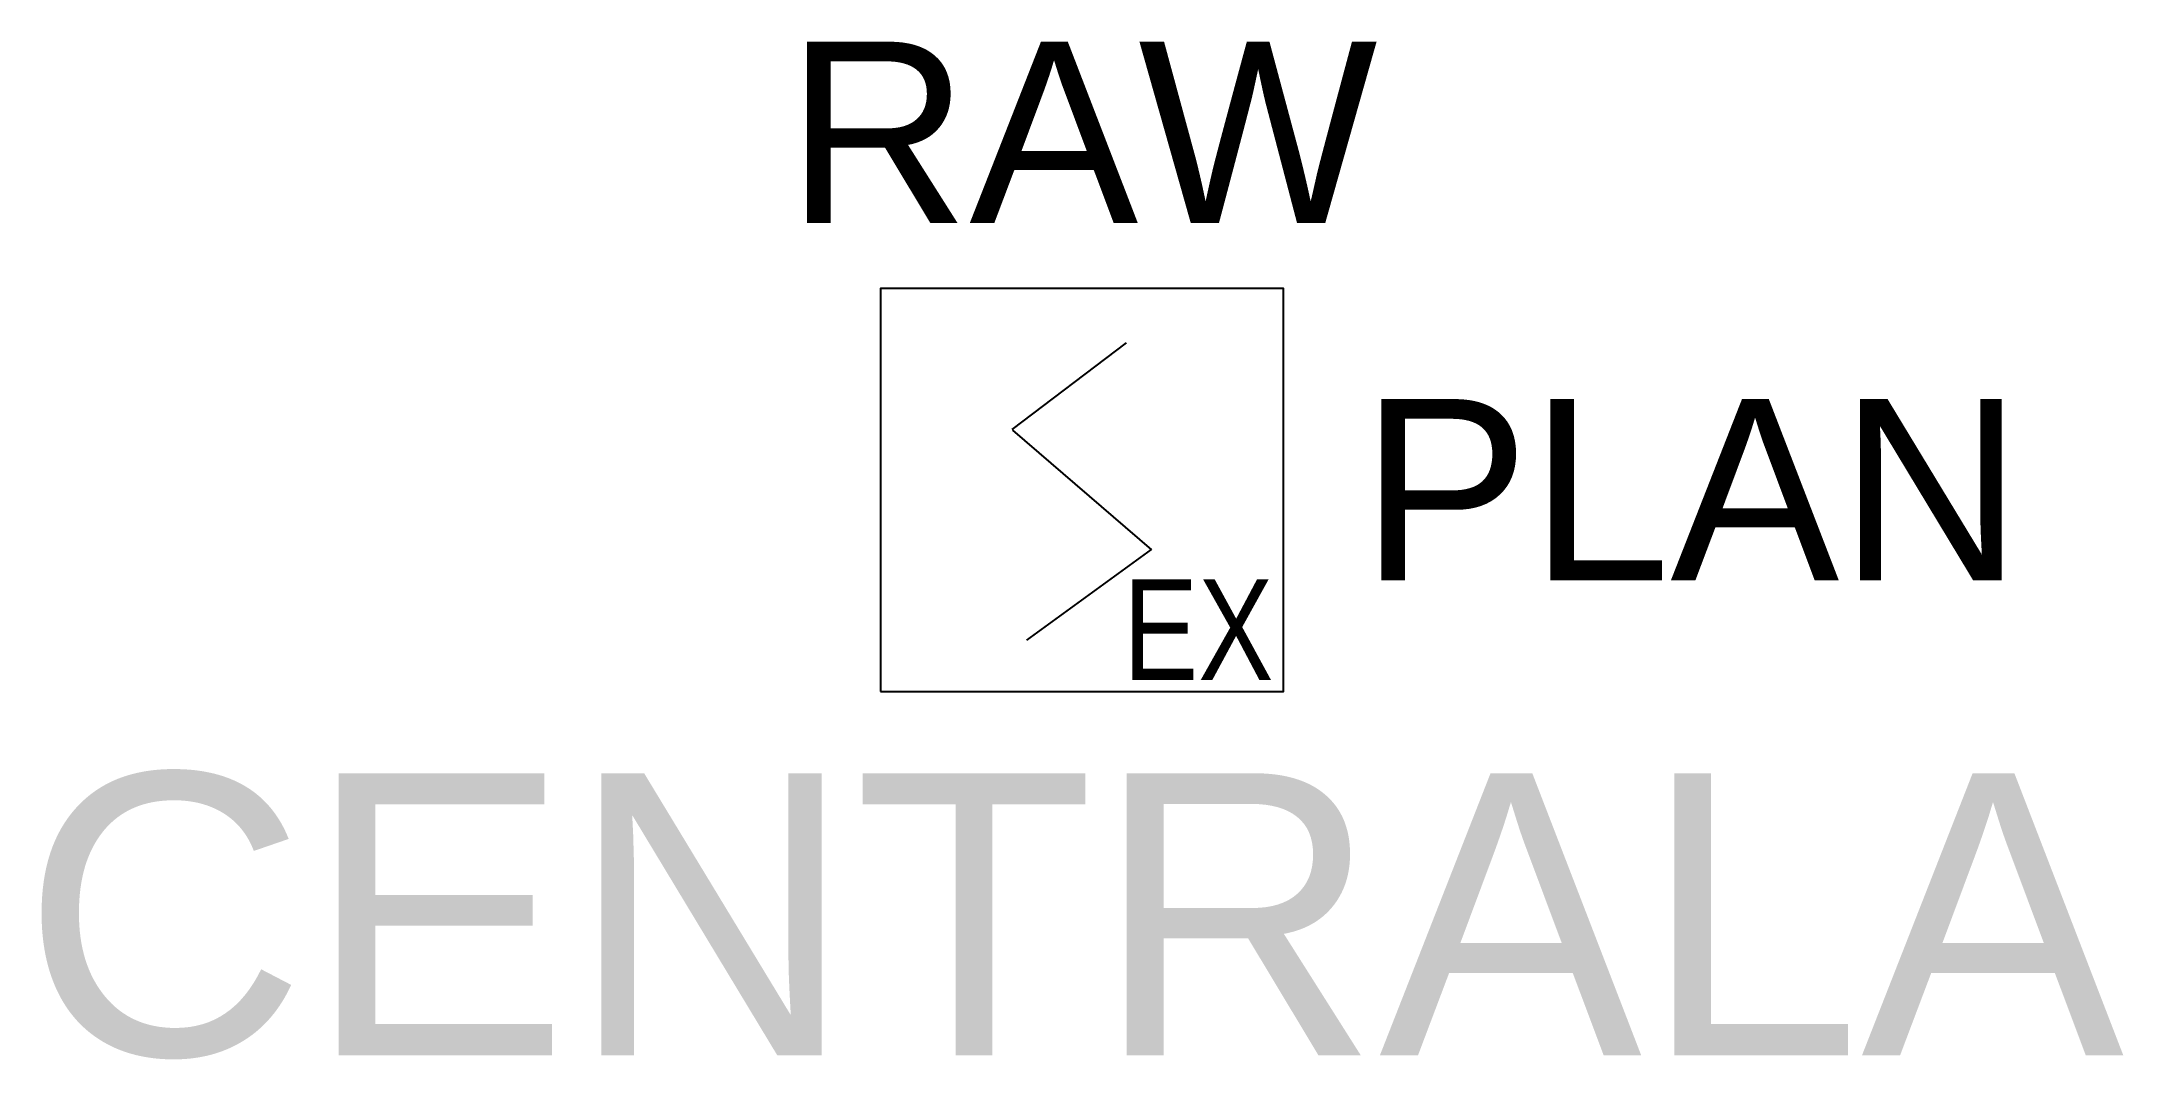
# Model space of a CAD drawing. Header units: millimetres. Extents: x -1032 to 1033, y -565 to 445.
import ezdxf
from ezdxf.enums import TextEntityAlignment as Align

# ---------------------------------------------------------------- set-up
doc = ezdxf.new("R2010")
doc.units = ezdxf.units.MM
doc.header["$LTSCALE"] = 0.25
doc.styles.add('opis_czujki', font='arial.ttf')
doc.styles.add('opis_czujki_2', font='arial.ttf')

msp = doc.modelspace()

# ---------------------------------------------------------------- texts
for tag, text, height, style, flags, p in [('RAW', 'XX', 180, 'opis_czujki_2', 9, (0, 354.9)), ('CENTRALA', 'xx', 280, 'opis_czujki', 8, (-9, -421.1))]:
    msp.add_attdef(tag, text=text, height=height, dxfattribs=dict(style=style, flags=flags)).set_placement(p, align=Align.MIDDLE_CENTER)
at = {"style": 'opis_czujki_2', "flags": 9}
msp.add_attdef('PLAN', (276.4, -89.8), 'xx', height=180, dxfattribs=at)

# ---------------------------------------------------------------- wipeouts: each hides what was drawn before it
msp.add_wipeout([(-200, 200), (200, 200), (200, -200), (-200, -200)])

# ---------------------------------------------------------------- next in the draw order: linework, layer by layer
for p, q in [((44, 146), (-69.4, 60)), ((-69, 59.5), (69, -59.5)), ((68.7, -59), (-55, -149))]:
    msp.add_line(p, q)
msp.add_lwpolyline([(-200, -200), (200, -200), (200, 200), (-200, 200)], close=True)

# ---------------------------------------------------------------- next in the draw order: texts
at = {"style": 'opis_czujki', "width": 0.8}
msp.add_text('EX', height=100, dxfattribs=at).set_placement((40.9, -188.5))

doc.saveas('drawing.dxf')
